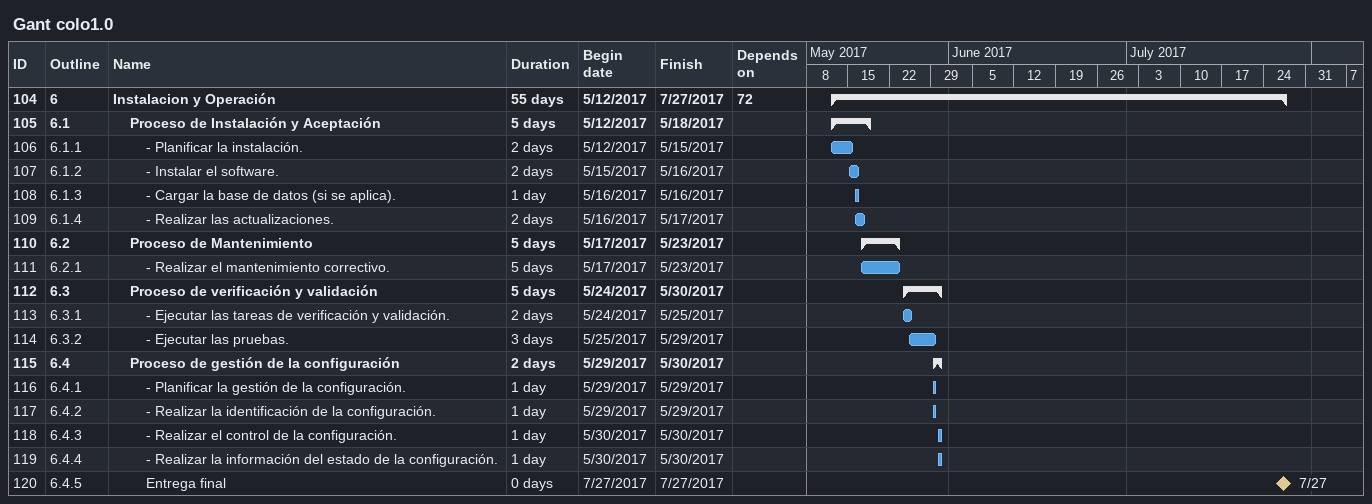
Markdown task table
Gant colo1.0

| ID | WBS | Task | Duration | Start | Finish | Predecessors |
|---|---|---|---|---|---|---|
| 104 | 6 | **Instalacion y Operación** | 55d | 2017-05-12 | 2017-07-27 | 72 |
| 105 | 6.1 | **Proceso de Instalación y Aceptación** | 5d | 2017-05-12 | 2017-05-18 |  |
| 106 | 6.1.1 | - Planificar la instalación. | 2d | 2017-05-12 | 2017-05-15 |  |
| 107 | 6.1.2 | - Instalar el software. | 2d | 2017-05-15 | 2017-05-16 |  |
| 108 | 6.1.3 | - Cargar la base de datos (si se aplica). | 1d | 2017-05-16 | 2017-05-16 |  |
| 109 | 6.1.4 | - Realizar las actualizaciones. | 2d | 2017-05-16 | 2017-05-17 |  |
| 110 | 6.2 | **Proceso de Mantenimiento** | 5d | 2017-05-17 | 2017-05-23 |  |
| 111 | 6.2.1 | - Realizar el mantenimiento correctivo. | 5d | 2017-05-17 | 2017-05-23 |  |
| 112 | 6.3 | **Proceso de verificación y validación** | 5d | 2017-05-24 | 2017-05-30 |  |
| 113 | 6.3.1 | - Ejecutar las tareas de verificación y validación. | 2d | 2017-05-24 | 2017-05-25 |  |
| 114 | 6.3.2 | - Ejecutar las pruebas. | 3d | 2017-05-25 | 2017-05-29 |  |
| 115 | 6.4 | **Proceso de gestión de la configuración** | 2d | 2017-05-29 | 2017-05-30 |  |
| 116 | 6.4.1 | - Planificar la gestión de la configuración. | 1d | 2017-05-29 | 2017-05-29 |  |
| 117 | 6.4.2 | - Realizar la identificación de la configuración. | 1d | 2017-05-29 | 2017-05-29 |  |
| 118 | 6.4.3 | - Realizar el control de la configuración. | 1d | 2017-05-30 | 2017-05-30 |  |
| 119 | 6.4.4 | - Realizar la información del estado de la configuración. | 1d | 2017-05-30 | 2017-05-30 |  |
| 120 | 6.4.5 | Entrega final | 0d | 2017-07-27 | 2017-07-27 |  |
